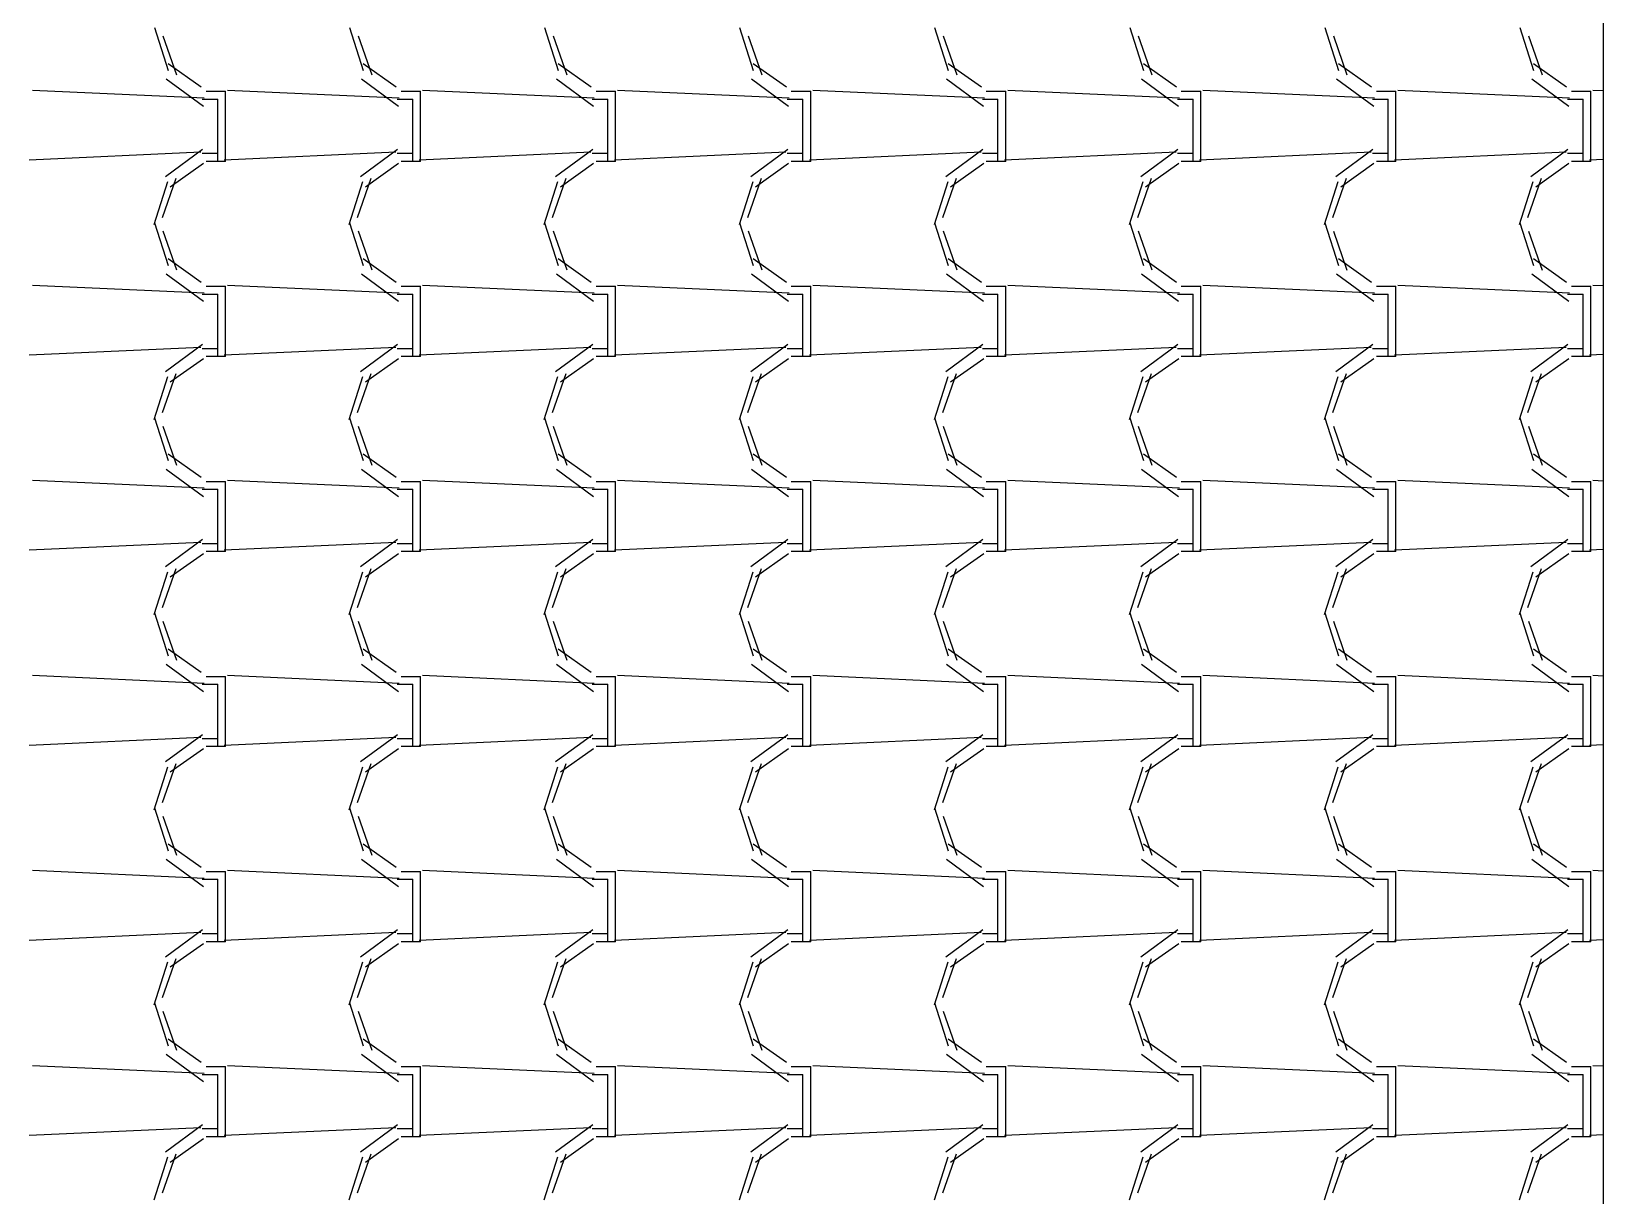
# Model space of a CAD drawing. Header units: millimetres. Extents: x -336 to -33, y -135 to 770.
# Drawn here: x -306.076 to -303.658, y 744.119 to 745.909 of the extents above; entities that cross this region are included whole.
import ezdxf

# ---------------------------------------------------------------- set-up
doc = ezdxf.new("R2010")
doc.units = ezdxf.units.MM
doc.header["$LTSCALE"] = 50
doc.header["$MEASUREMENT"] = 0
doc.layers.add('-HIDRO', color=8, linetype='CONTINUOUS')

msp = doc.modelspace()

# ---------------------------------------------------------------- linework, layer by layer
at = {"layer": '-HIDRO', "linetype": 'Continuous'}
for p, q in [((-303.658, 732.8161), (-303.658, 746.8206)), ((-305.8868, 745.9147), (-305.8658, 745.8487)), ((-305.5868, 745.9147), (-305.5658, 745.8487)), ((-305.2868, 745.9147), (-305.2658, 745.8487)), ((-304.9868, 745.9147), (-304.9658, 745.8487)), ((-304.6868, 745.9147), (-304.6658, 745.8487)), ((-304.3868, 745.9147), (-304.3658, 745.8487)), ((-304.0868, 745.9147), (-304.0658, 745.8487)), ((-303.7868, 745.9147), (-303.7658, 745.8487)), ((-305.8736, 745.902), (-305.8526, 745.842)), ((-305.5736, 745.902), (-305.5526, 745.842)), ((-305.2736, 745.902), (-305.2526, 745.842)), ((-304.9736, 745.902), (-304.9526, 745.842)), ((-304.6736, 745.902), (-304.6526, 745.842)), ((-304.3736, 745.9019), (-304.3526, 745.8419)), ((-304.0736, 745.9019), (-304.0526, 745.8419)), ((-303.7736, 745.9019), (-303.7526, 745.8419)), ((-305.8658, 745.8594), (-305.8148, 745.8234)), ((-305.5658, 745.8594), (-305.5148, 745.8234)), ((-305.2658, 745.8594), (-305.2148, 745.8234)), ((-304.9658, 745.8594), (-304.9148, 745.8234)), ((-304.6658, 745.8594), (-304.6148, 745.8234)), ((-304.3658, 745.8594), (-304.3148, 745.8234)), ((-304.0658, 745.8594), (-304.0148, 745.8234)), ((-303.7658, 745.8594), (-303.7148, 745.8234)), ((-305.8103, 745.8062), (-306.0743, 745.8182)), ((-305.8685, 745.8358), (-305.8115, 745.7938)), ((-305.8074, 745.8169), (-305.7774, 745.8169)), ((-305.7774, 745.7209), (-305.7774, 745.8169)), ((-305.5103, 745.8062), (-305.7743, 745.8182)), ((-305.5685, 745.8358), (-305.5115, 745.7938)), ((-305.5074, 745.8169), (-305.4774, 745.8169)), ((-305.4774, 745.7209), (-305.4774, 745.8169)), ((-305.2103, 745.8062), (-305.4743, 745.8182)), ((-305.2685, 745.8358), (-305.2115, 745.7938)), ((-305.2074, 745.8169), (-305.1774, 745.8169)), ((-305.1774, 745.7209), (-305.1774, 745.8169)), ((-304.9103, 745.8062), (-305.1743, 745.8182)), ((-304.9685, 745.8358), (-304.9115, 745.7938)), ((-304.9074, 745.8169), (-304.8774, 745.8169)), ((-304.8774, 745.7209), (-304.8774, 745.8169)), ((-304.6103, 745.8062), (-304.8743, 745.8182)), ((-304.6685, 745.8358), (-304.6115, 745.7938)), ((-304.6074, 745.8169), (-304.5774, 745.8169)), ((-304.5774, 745.7209), (-304.5774, 745.8169)), ((-304.3103, 745.8062), (-304.5743, 745.8182)), ((-304.3685, 745.8358), (-304.3115, 745.7938)), ((-304.3074, 745.8169), (-304.2774, 745.8169)), ((-304.2774, 745.7209), (-304.2774, 745.8169)), ((-304.0103, 745.8062), (-304.2743, 745.8182)), ((-304.0685, 745.8358), (-304.0115, 745.7938)), ((-304.0074, 745.8169), (-303.9774, 745.8169)), ((-303.9774, 745.7209), (-303.9774, 745.8169)), ((-303.7103, 745.8062), (-303.9743, 745.8182)), ((-303.7685, 745.8358), (-303.7115, 745.7938)), ((-303.7074, 745.8169), (-303.6774, 745.8169)), ((-303.6774, 745.7209), (-303.6774, 745.8169)), ((-303.658, 745.8175), (-303.6743, 745.8182)), ((-305.8134, 745.8049), (-305.7894, 745.8049)), ((-305.7894, 745.7209), (-305.7894, 745.8049)), ((-305.5134, 745.8049), (-305.4894, 745.8049)), ((-305.4894, 745.7209), (-305.4894, 745.8049)), ((-305.2134, 745.8049), (-305.1894, 745.8049)), ((-305.1894, 745.7209), (-305.1894, 745.8049)), ((-304.9134, 745.8049), (-304.8894, 745.8049)), ((-304.8894, 745.7209), (-304.8894, 745.8049)), ((-304.6134, 745.8049), (-304.5894, 745.8049)), ((-304.5894, 745.7209), (-304.5894, 745.8049)), ((-304.3134, 745.8049), (-304.2894, 745.8049)), ((-304.2894, 745.7209), (-304.2894, 745.8049)), ((-304.0134, 745.8049), (-303.9894, 745.8049)), ((-303.9894, 745.7209), (-303.9894, 745.8049)), ((-303.7134, 745.8049), (-303.6894, 745.8049)), ((-303.6894, 745.7209), (-303.6894, 745.8049)), ((-305.8154, 745.7229), (-306.0794, 745.7109)), ((-305.8127, 745.7273), (-305.8697, 745.6853)), ((-305.7894, 745.7209), (-305.8134, 745.7209)), ((-305.7894, 745.7089), (-305.7894, 745.7209)), ((-305.5154, 745.7229), (-305.7794, 745.7109)), ((-305.7774, 745.7089), (-305.7774, 745.7209)), ((-305.5127, 745.7273), (-305.5697, 745.6853)), ((-305.4894, 745.7209), (-305.5134, 745.7209)), ((-305.4894, 745.7089), (-305.4894, 745.7209)), ((-305.2154, 745.7229), (-305.4794, 745.7109)), ((-305.4774, 745.7089), (-305.4774, 745.7209)), ((-305.2127, 745.7273), (-305.2697, 745.6853)), ((-305.1894, 745.7209), (-305.2134, 745.7209)), ((-305.1894, 745.7089), (-305.1894, 745.7209)), ((-304.9154, 745.7229), (-305.1794, 745.7109)), ((-305.1774, 745.7089), (-305.1774, 745.7209)), ((-304.9127, 745.7273), (-304.9697, 745.6853)), ((-304.8894, 745.7209), (-304.9134, 745.7209)), ((-304.8894, 745.7089), (-304.8894, 745.7209)), ((-304.6154, 745.7229), (-304.8794, 745.7109)), ((-304.8774, 745.7089), (-304.8774, 745.7209)), ((-304.6127, 745.7273), (-304.6697, 745.6853)), ((-304.5894, 745.7209), (-304.6134, 745.7209)), ((-304.5894, 745.7089), (-304.5894, 745.7209)), ((-304.3154, 745.7229), (-304.5794, 745.7109)), ((-304.5774, 745.7089), (-304.5774, 745.7209)), ((-304.3127, 745.7273), (-304.3697, 745.6853)), ((-304.2894, 745.7209), (-304.3134, 745.7209)), ((-304.2894, 745.7089), (-304.2894, 745.7209)), ((-304.0154, 745.7229), (-304.2794, 745.7109)), ((-304.2774, 745.7089), (-304.2774, 745.7209)), ((-304.0127, 745.7273), (-304.0697, 745.6853)), ((-303.9894, 745.7209), (-304.0134, 745.7209)), ((-303.9894, 745.7089), (-303.9894, 745.7209)), ((-303.7154, 745.7229), (-303.9794, 745.7109)), ((-303.9774, 745.7089), (-303.9774, 745.7209)), ((-303.7127, 745.7273), (-303.7697, 745.6853)), ((-303.6894, 745.7209), (-303.7134, 745.7209)), ((-303.6894, 745.7089), (-303.6894, 745.7209)), ((-303.6774, 745.7089), (-303.6774, 745.7209)), ((-305.8113, 745.7055), (-305.8623, 745.6695)), ((-305.7774, 745.7089), (-305.8074, 745.7089)), ((-305.5113, 745.7055), (-305.5623, 745.6695)), ((-305.4774, 745.7089), (-305.5074, 745.7089)), ((-305.2113, 745.7055), (-305.2623, 745.6695)), ((-305.1774, 745.7089), (-305.2074, 745.7089)), ((-304.9113, 745.7055), (-304.9623, 745.6695)), ((-304.8774, 745.7089), (-304.9074, 745.7089)), ((-304.6113, 745.7055), (-304.6623, 745.6695)), ((-304.5774, 745.7089), (-304.6074, 745.7089)), ((-304.3113, 745.7055), (-304.3623, 745.6695)), ((-304.2774, 745.7089), (-304.3074, 745.7089)), ((-304.0113, 745.7055), (-304.0623, 745.6695)), ((-303.9774, 745.7089), (-304.0074, 745.7089)), ((-303.7113, 745.7055), (-303.7623, 745.6695)), ((-303.6774, 745.7089), (-303.7074, 745.7089)), ((-303.658, 745.7119), (-303.6794, 745.7109)), ((-305.8666, 745.6774), (-305.8876, 745.6114)), ((-305.8538, 745.6824), (-305.8748, 745.6224)), ((-305.5666, 745.6774), (-305.5876, 745.6114)), ((-305.5538, 745.6824), (-305.5748, 745.6224)), ((-305.2666, 745.6774), (-305.2876, 745.6114)), ((-305.2538, 745.6824), (-305.2748, 745.6224)), ((-304.9666, 745.6774), (-304.9876, 745.6114)), ((-304.9538, 745.6824), (-304.9748, 745.6224)), ((-304.6666, 745.6774), (-304.6876, 745.6114)), ((-304.6538, 745.6824), (-304.6748, 745.6224)), ((-304.3666, 745.6774), (-304.3876, 745.6114)), ((-304.3538, 745.6824), (-304.3748, 745.6224)), ((-304.0666, 745.6774), (-304.0876, 745.6114)), ((-304.0538, 745.6824), (-304.0748, 745.6224)), ((-303.7666, 745.6774), (-303.7876, 745.6114)), ((-303.7538, 745.6824), (-303.7748, 745.6224)), ((-305.8868, 745.6147), (-305.8658, 745.5487)), ((-305.8736, 745.602), (-305.8526, 745.542)), ((-305.5868, 745.6147), (-305.5658, 745.5487)), ((-305.5736, 745.602), (-305.5526, 745.542)), ((-305.2868, 745.6147), (-305.2658, 745.5487)), ((-305.2736, 745.602), (-305.2526, 745.542)), ((-304.9868, 745.6147), (-304.9658, 745.5487)), ((-304.9736, 745.602), (-304.9526, 745.542)), ((-304.6868, 745.6147), (-304.6658, 745.5487)), ((-304.6736, 745.602), (-304.6526, 745.542)), ((-304.3868, 745.6147), (-304.3658, 745.5487)), ((-304.3736, 745.602), (-304.3526, 745.542)), ((-304.0868, 745.6147), (-304.0658, 745.5487)), ((-304.0736, 745.6019), (-304.0526, 745.5419)), ((-303.7868, 745.6147), (-303.7658, 745.5487)), ((-303.7736, 745.6019), (-303.7526, 745.5419)), ((-305.8658, 745.5594), (-305.8148, 745.5234)), ((-305.5658, 745.5594), (-305.5148, 745.5234)), ((-305.2658, 745.5594), (-305.2148, 745.5234)), ((-304.9658, 745.5594), (-304.9148, 745.5234)), ((-304.6658, 745.5594), (-304.6148, 745.5234)), ((-304.3658, 745.5594), (-304.3148, 745.5234)), ((-304.0658, 745.5594), (-304.0148, 745.5234)), ((-303.7658, 745.5594), (-303.7148, 745.5234)), ((-305.8685, 745.5358), (-305.8115, 745.4938)), ((-305.5685, 745.5358), (-305.5115, 745.4938)), ((-305.2685, 745.5358), (-305.2115, 745.4938)), ((-304.9685, 745.5358), (-304.9115, 745.4938)), ((-304.6685, 745.5358), (-304.6115, 745.4938)), ((-304.3685, 745.5358), (-304.3115, 745.4938)), ((-304.0685, 745.5358), (-304.0115, 745.4938)), ((-303.7685, 745.5358), (-303.7115, 745.4938)), ((-305.8103, 745.5062), (-306.0743, 745.5182)), ((-305.8134, 745.5049), (-305.7894, 745.5049)), ((-305.8074, 745.5169), (-305.7774, 745.5169)), ((-305.7894, 745.4209), (-305.7894, 745.5049)), ((-305.7774, 745.4209), (-305.7774, 745.5169)), ((-305.5103, 745.5062), (-305.7743, 745.5182)), ((-305.5134, 745.5049), (-305.4894, 745.5049)), ((-305.5074, 745.5169), (-305.4774, 745.5169)), ((-305.4894, 745.4209), (-305.4894, 745.5049)), ((-305.4774, 745.4209), (-305.4774, 745.5169)), ((-305.2103, 745.5062), (-305.4743, 745.5182)), ((-305.2134, 745.5049), (-305.1894, 745.5049)), ((-305.2074, 745.5169), (-305.1774, 745.5169)), ((-305.1894, 745.4209), (-305.1894, 745.5049)), ((-305.1774, 745.4209), (-305.1774, 745.5169)), ((-304.9103, 745.5062), (-305.1743, 745.5182)), ((-304.9134, 745.5049), (-304.8894, 745.5049)), ((-304.9074, 745.5169), (-304.8774, 745.5169)), ((-304.8894, 745.4209), (-304.8894, 745.5049)), ((-304.8774, 745.4209), (-304.8774, 745.5169)), ((-304.6103, 745.5062), (-304.8743, 745.5182)), ((-304.6134, 745.5049), (-304.5894, 745.5049)), ((-304.6074, 745.5169), (-304.5774, 745.5169)), ((-304.5894, 745.4209), (-304.5894, 745.5049)), ((-304.5774, 745.4209), (-304.5774, 745.5169)), ((-304.3103, 745.5062), (-304.5743, 745.5182)), ((-304.3134, 745.5049), (-304.2894, 745.5049)), ((-304.3074, 745.5169), (-304.2774, 745.5169)), ((-304.2894, 745.4209), (-304.2894, 745.5049)), ((-304.2774, 745.4209), (-304.2774, 745.5169)), ((-304.0103, 745.5062), (-304.2743, 745.5182)), ((-304.0134, 745.5049), (-303.9894, 745.5049)), ((-304.0074, 745.5169), (-303.9774, 745.5169)), ((-303.9894, 745.4209), (-303.9894, 745.5049)), ((-303.9774, 745.4209), (-303.9774, 745.5169)), ((-303.7103, 745.5062), (-303.9743, 745.5182)), ((-303.7134, 745.5049), (-303.6894, 745.5049)), ((-303.7074, 745.5169), (-303.6774, 745.5169)), ((-303.6894, 745.4209), (-303.6894, 745.5049)), ((-303.6774, 745.4209), (-303.6774, 745.5169)), ((-303.658, 745.5175), (-303.6743, 745.5182)), ((-305.8127, 745.4273), (-305.8697, 745.3853)), ((-305.5127, 745.4273), (-305.5697, 745.3853)), ((-305.2127, 745.4273), (-305.2697, 745.3853)), ((-304.9127, 745.4273), (-304.9697, 745.3853)), ((-304.6127, 745.4273), (-304.6697, 745.3853)), ((-304.3127, 745.4273), (-304.3697, 745.3853)), ((-304.0127, 745.4273), (-304.0697, 745.3853)), ((-303.7127, 745.4273), (-303.7697, 745.3853)), ((-305.8154, 745.4229), (-306.0794, 745.4109)), ((-305.8113, 745.4055), (-305.8623, 745.3695)), ((-305.7894, 745.4209), (-305.8134, 745.4209)), ((-305.7774, 745.4089), (-305.8074, 745.4089)), ((-305.7894, 745.4089), (-305.7894, 745.4209)), ((-305.5154, 745.4229), (-305.7794, 745.4109)), ((-305.7774, 745.4089), (-305.7774, 745.4209)), ((-305.5113, 745.4055), (-305.5623, 745.3695)), ((-305.4894, 745.4209), (-305.5134, 745.4209)), ((-305.4774, 745.4089), (-305.5074, 745.4089)), ((-305.4894, 745.4089), (-305.4894, 745.4209)), ((-305.2154, 745.4229), (-305.4794, 745.4109)), ((-305.4774, 745.4089), (-305.4774, 745.4209)), ((-305.2113, 745.4055), (-305.2623, 745.3695)), ((-305.1894, 745.4209), (-305.2134, 745.4209)), ((-305.1774, 745.4089), (-305.2074, 745.4089)), ((-305.1894, 745.4089), (-305.1894, 745.4209)), ((-304.9154, 745.4229), (-305.1794, 745.4109)), ((-305.1774, 745.4089), (-305.1774, 745.4209)), ((-304.9113, 745.4055), (-304.9623, 745.3695)), ((-304.8894, 745.4209), (-304.9134, 745.4209)), ((-304.8774, 745.4089), (-304.9074, 745.4089)), ((-304.8894, 745.4089), (-304.8894, 745.4209)), ((-304.6154, 745.4229), (-304.8794, 745.4109)), ((-304.8774, 745.4089), (-304.8774, 745.4209)), ((-304.6113, 745.4055), (-304.6623, 745.3695)), ((-304.5894, 745.4209), (-304.6134, 745.4209)), ((-304.5774, 745.4089), (-304.6074, 745.4089)), ((-304.5894, 745.4089), (-304.5894, 745.4209)), ((-304.3154, 745.4229), (-304.5794, 745.4109)), ((-304.5774, 745.4089), (-304.5774, 745.4209)), ((-304.3113, 745.4055), (-304.3623, 745.3695)), ((-304.2894, 745.4209), (-304.3134, 745.4209)), ((-304.2774, 745.4089), (-304.3074, 745.4089)), ((-304.2894, 745.4089), (-304.2894, 745.4209)), ((-304.0154, 745.4229), (-304.2794, 745.4109)), ((-304.2774, 745.4089), (-304.2774, 745.4209)), ((-304.0113, 745.4055), (-304.0623, 745.3695)), ((-303.9894, 745.4209), (-304.0134, 745.4209)), ((-303.9774, 745.4089), (-304.0074, 745.4089)), ((-303.9894, 745.4089), (-303.9894, 745.4209)), ((-303.7154, 745.4229), (-303.9794, 745.4109)), ((-303.9774, 745.4089), (-303.9774, 745.4209)), ((-303.7113, 745.4055), (-303.7623, 745.3695)), ((-303.6894, 745.4209), (-303.7134, 745.4209)), ((-303.6774, 745.4089), (-303.7074, 745.4089)), ((-303.6894, 745.4089), (-303.6894, 745.4209)), ((-303.658, 745.4119), (-303.6794, 745.4109)), ((-303.6774, 745.4089), (-303.6774, 745.4209)), ((-305.8538, 745.3824), (-305.8748, 745.3224)), ((-305.5538, 745.3824), (-305.5748, 745.3224)), ((-305.2538, 745.3824), (-305.2748, 745.3224)), ((-304.9538, 745.3824), (-304.9748, 745.3224)), ((-304.6538, 745.3824), (-304.6748, 745.3224)), ((-304.3538, 745.3824), (-304.3748, 745.3224)), ((-304.0538, 745.3824), (-304.0748, 745.3224)), ((-303.7538, 745.3824), (-303.7748, 745.3224)), ((-305.8666, 745.3774), (-305.8876, 745.3114)), ((-305.5666, 745.3774), (-305.5876, 745.3114)), ((-305.2666, 745.3774), (-305.2876, 745.3114)), ((-304.9666, 745.3774), (-304.9876, 745.3114)), ((-304.6666, 745.3774), (-304.6876, 745.3114)), ((-304.3666, 745.3774), (-304.3876, 745.3114)), ((-304.0666, 745.3774), (-304.0876, 745.3114)), ((-303.7666, 745.3774), (-303.7876, 745.3114)), ((-305.8868, 745.3147), (-305.8658, 745.2487)), ((-305.5868, 745.3147), (-305.5658, 745.2487)), ((-305.2868, 745.3147), (-305.2658, 745.2487)), ((-304.9868, 745.3147), (-304.9658, 745.2487)), ((-304.6868, 745.3147), (-304.6658, 745.2487)), ((-304.3868, 745.3147), (-304.3658, 745.2487)), ((-304.0868, 745.3147), (-304.0658, 745.2487)), ((-303.7868, 745.3147), (-303.7658, 745.2487)), ((-305.8736, 745.302), (-305.8526, 745.242)), ((-305.5736, 745.302), (-305.5526, 745.242)), ((-305.2736, 745.302), (-305.2526, 745.242)), ((-304.9736, 745.302), (-304.9526, 745.242)), ((-304.6736, 745.302), (-304.6526, 745.242)), ((-304.3736, 745.302), (-304.3526, 745.242)), ((-304.0736, 745.3019), (-304.0526, 745.2419)), ((-303.7736, 745.3019), (-303.7526, 745.2419)), ((-305.8658, 745.2594), (-305.8148, 745.2234)), ((-305.5658, 745.2594), (-305.5148, 745.2234)), ((-305.2658, 745.2594), (-305.2148, 745.2234)), ((-304.9658, 745.2594), (-304.9148, 745.2234)), ((-304.6658, 745.2594), (-304.6148, 745.2234)), ((-304.3658, 745.2594), (-304.3148, 745.2234)), ((-304.0658, 745.2594), (-304.0148, 745.2234)), ((-303.7658, 745.2594), (-303.7148, 745.2234)), ((-305.8685, 745.2358), (-305.8115, 745.1938)), ((-305.5685, 745.2358), (-305.5115, 745.1938)), ((-305.2685, 745.2358), (-305.2115, 745.1938)), ((-304.9685, 745.2358), (-304.9115, 745.1938)), ((-304.6685, 745.2358), (-304.6115, 745.1938)), ((-304.3685, 745.2358), (-304.3115, 745.1938)), ((-304.0685, 745.2358), (-304.0115, 745.1938)), ((-303.7685, 745.2358), (-303.7115, 745.1938)), ((-305.8103, 745.2062), (-306.0743, 745.2182)), ((-305.8074, 745.2169), (-305.7774, 745.2169)), ((-305.7774, 745.1209), (-305.7774, 745.2169)), ((-305.5103, 745.2062), (-305.7743, 745.2182)), ((-305.5074, 745.2169), (-305.4774, 745.2169)), ((-305.4774, 745.1209), (-305.4774, 745.2169)), ((-305.2103, 745.2062), (-305.4743, 745.2182)), ((-305.2074, 745.2169), (-305.1774, 745.2169)), ((-305.1774, 745.1209), (-305.1774, 745.2169)), ((-304.9103, 745.2062), (-305.1743, 745.2182)), ((-304.9074, 745.2169), (-304.8774, 745.2169)), ((-304.8774, 745.1209), (-304.8774, 745.2169)), ((-304.6103, 745.2062), (-304.8743, 745.2182)), ((-304.6074, 745.2169), (-304.5774, 745.2169)), ((-304.5774, 745.1209), (-304.5774, 745.2169)), ((-304.3103, 745.2062), (-304.5743, 745.2182)), ((-304.3074, 745.2169), (-304.2774, 745.2169)), ((-304.2774, 745.1209), (-304.2774, 745.2169)), ((-304.0103, 745.2062), (-304.2743, 745.2182)), ((-304.0074, 745.2169), (-303.9774, 745.2169)), ((-303.9774, 745.1209), (-303.9774, 745.2169)), ((-303.7103, 745.2062), (-303.9743, 745.2182)), ((-303.7074, 745.2169), (-303.6774, 745.2169)), ((-303.6774, 745.1209), (-303.6774, 745.2169)), ((-303.658, 745.2174), (-303.6743, 745.2182)), ((-305.8134, 745.2049), (-305.7894, 745.2049)), ((-305.7894, 745.1209), (-305.7894, 745.2049)), ((-305.5134, 745.2049), (-305.4894, 745.2049)), ((-305.4894, 745.1209), (-305.4894, 745.2049)), ((-305.2134, 745.2049), (-305.1894, 745.2049)), ((-305.1894, 745.1209), (-305.1894, 745.2049)), ((-304.9134, 745.2049), (-304.8894, 745.2049)), ((-304.8894, 745.1209), (-304.8894, 745.2049)), ((-304.6134, 745.2049), (-304.5894, 745.2049)), ((-304.5894, 745.1209), (-304.5894, 745.2049)), ((-304.3134, 745.2049), (-304.2894, 745.2049)), ((-304.2894, 745.1209), (-304.2894, 745.2049)), ((-304.0134, 745.2049), (-303.9894, 745.2049)), ((-303.9894, 745.1209), (-303.9894, 745.2049)), ((-303.7134, 745.2049), (-303.6894, 745.2049)), ((-303.6894, 745.1209), (-303.6894, 745.2049)), ((-305.8154, 745.1229), (-306.0794, 745.1109)), ((-305.8127, 745.1273), (-305.8697, 745.0853)), ((-305.7894, 745.1209), (-305.8134, 745.1209)), ((-305.7894, 745.1089), (-305.7894, 745.1209)), ((-305.5154, 745.1229), (-305.7794, 745.1109)), ((-305.7774, 745.1089), (-305.7774, 745.1209)), ((-305.5127, 745.1273), (-305.5697, 745.0853)), ((-305.4894, 745.1209), (-305.5134, 745.1209)), ((-305.4894, 745.1089), (-305.4894, 745.1209)), ((-305.2154, 745.1229), (-305.4794, 745.1109)), ((-305.4774, 745.1089), (-305.4774, 745.1209)), ((-305.2127, 745.1273), (-305.2697, 745.0853)), ((-305.1894, 745.1209), (-305.2134, 745.1209)), ((-305.1894, 745.1089), (-305.1894, 745.1209)), ((-304.9154, 745.1229), (-305.1794, 745.1109)), ((-305.1774, 745.1089), (-305.1774, 745.1209)), ((-304.9127, 745.1273), (-304.9697, 745.0853)), ((-304.8894, 745.1209), (-304.9134, 745.1209)), ((-304.8894, 745.1089), (-304.8894, 745.1209)), ((-304.6154, 745.1229), (-304.8794, 745.1109)), ((-304.8774, 745.1089), (-304.8774, 745.1209)), ((-304.6127, 745.1273), (-304.6697, 745.0853)), ((-304.5894, 745.1209), (-304.6134, 745.1209)), ((-304.5894, 745.1089), (-304.5894, 745.1209)), ((-304.3154, 745.1229), (-304.5794, 745.1109)), ((-304.5774, 745.1089), (-304.5774, 745.1209)), ((-304.3127, 745.1273), (-304.3697, 745.0853)), ((-304.2894, 745.1209), (-304.3134, 745.1209)), ((-304.2894, 745.1089), (-304.2894, 745.1209)), ((-304.0154, 745.1229), (-304.2794, 745.1109)), ((-304.2774, 745.1089), (-304.2774, 745.1209)), ((-304.0127, 745.1273), (-304.0697, 745.0853)), ((-303.9894, 745.1209), (-304.0134, 745.1209)), ((-303.9894, 745.1089), (-303.9894, 745.1209)), ((-303.7154, 745.1229), (-303.9794, 745.1109)), ((-303.9774, 745.1089), (-303.9774, 745.1209)), ((-303.7127, 745.1273), (-303.7697, 745.0853)), ((-303.6894, 745.1209), (-303.7134, 745.1209)), ((-303.6894, 745.1089), (-303.6894, 745.1209)), ((-303.6774, 745.1089), (-303.6774, 745.1209)), ((-305.8113, 745.1055), (-305.8623, 745.0695)), ((-305.7774, 745.1089), (-305.8074, 745.1089)), ((-305.5113, 745.1055), (-305.5623, 745.0695)), ((-305.4774, 745.1089), (-305.5074, 745.1089)), ((-305.2113, 745.1055), (-305.2623, 745.0695)), ((-305.1774, 745.1089), (-305.2074, 745.1089)), ((-304.9113, 745.1055), (-304.9623, 745.0695)), ((-304.8774, 745.1089), (-304.9074, 745.1089)), ((-304.6113, 745.1055), (-304.6623, 745.0695)), ((-304.5774, 745.1089), (-304.6074, 745.1089)), ((-304.3113, 745.1055), (-304.3623, 745.0695)), ((-304.2774, 745.1089), (-304.3074, 745.1089)), ((-304.0113, 745.1055), (-304.0623, 745.0695)), ((-303.9774, 745.1089), (-304.0074, 745.1089)), ((-303.7113, 745.1055), (-303.7623, 745.0695)), ((-303.6774, 745.1089), (-303.7074, 745.1089)), ((-303.658, 745.1119), (-303.6794, 745.1109)), ((-305.8666, 745.0774), (-305.8876, 745.0114)), ((-305.8538, 745.0824), (-305.8748, 745.0224)), ((-305.5666, 745.0774), (-305.5876, 745.0114)), ((-305.5538, 745.0824), (-305.5748, 745.0224)), ((-305.2666, 745.0774), (-305.2876, 745.0114)), ((-305.2538, 745.0824), (-305.2748, 745.0224)), ((-304.9666, 745.0774), (-304.9876, 745.0114)), ((-304.9538, 745.0824), (-304.9748, 745.0224)), ((-304.6666, 745.0774), (-304.6876, 745.0114)), ((-304.6538, 745.0824), (-304.6748, 745.0224)), ((-304.3666, 745.0774), (-304.3876, 745.0114)), ((-304.3538, 745.0824), (-304.3748, 745.0224)), ((-304.0666, 745.0774), (-304.0876, 745.0114)), ((-304.0538, 745.0824), (-304.0748, 745.0224)), ((-303.7666, 745.0774), (-303.7876, 745.0114)), ((-303.7538, 745.0824), (-303.7748, 745.0224)), ((-305.8868, 745.0147), (-305.8658, 744.9487)), ((-305.8736, 745.002), (-305.8526, 744.942)), ((-305.5868, 745.0147), (-305.5658, 744.9487)), ((-305.5736, 745.002), (-305.5526, 744.942)), ((-305.2868, 745.0147), (-305.2658, 744.9487)), ((-305.2736, 745.002), (-305.2526, 744.942)), ((-304.9868, 745.0147), (-304.9658, 744.9487)), ((-304.9736, 745.002), (-304.9526, 744.942)), ((-304.6868, 745.0147), (-304.6658, 744.9487)), ((-304.6736, 745.002), (-304.6526, 744.942)), ((-304.3868, 745.0147), (-304.3658, 744.9487)), ((-304.3736, 745.002), (-304.3526, 744.942)), ((-304.0868, 745.0147), (-304.0658, 744.9487)), ((-304.0736, 745.0019), (-304.0526, 744.9419)), ((-303.7868, 745.0147), (-303.7658, 744.9487)), ((-303.7736, 745.0019), (-303.7526, 744.9419)), ((-305.8658, 744.9594), (-305.8148, 744.9234)), ((-305.5658, 744.9594), (-305.5148, 744.9234)), ((-305.2658, 744.9594), (-305.2148, 744.9234)), ((-304.9658, 744.9594), (-304.9148, 744.9234)), ((-304.6658, 744.9594), (-304.6148, 744.9234)), ((-304.3658, 744.9594), (-304.3148, 744.9234)), ((-304.0658, 744.9594), (-304.0148, 744.9234)), ((-303.7658, 744.9594), (-303.7148, 744.9234)), ((-305.8685, 744.9358), (-305.8115, 744.8938)), ((-305.5685, 744.9358), (-305.5115, 744.8938)), ((-305.2685, 744.9358), (-305.2115, 744.8938)), ((-304.9685, 744.9358), (-304.9115, 744.8938)), ((-304.6685, 744.9358), (-304.6115, 744.8938)), ((-304.3685, 744.9358), (-304.3115, 744.8938)), ((-304.0685, 744.9358), (-304.0115, 744.8938)), ((-303.7685, 744.9358), (-303.7115, 744.8938)), ((-305.8103, 744.9062), (-306.0743, 744.9182)), ((-305.8134, 744.9049), (-305.7894, 744.9049)), ((-305.8074, 744.9169), (-305.7774, 744.9169)), ((-305.7894, 744.8209), (-305.7894, 744.9049)), ((-305.7774, 744.8209), (-305.7774, 744.9169)), ((-305.5103, 744.9062), (-305.7743, 744.9182)), ((-305.5134, 744.9049), (-305.4894, 744.9049)), ((-305.5074, 744.9169), (-305.4774, 744.9169)), ((-305.4894, 744.8209), (-305.4894, 744.9049)), ((-305.4774, 744.8209), (-305.4774, 744.9169)), ((-305.2103, 744.9062), (-305.4743, 744.9182)), ((-305.2134, 744.9049), (-305.1894, 744.9049)), ((-305.2074, 744.9169), (-305.1774, 744.9169)), ((-305.1894, 744.8209), (-305.1894, 744.9049)), ((-305.1774, 744.8209), (-305.1774, 744.9169)), ((-304.9103, 744.9062), (-305.1743, 744.9182)), ((-304.9134, 744.9049), (-304.8894, 744.9049)), ((-304.9074, 744.9169), (-304.8774, 744.9169)), ((-304.8894, 744.8209), (-304.8894, 744.9049)), ((-304.8774, 744.8209), (-304.8774, 744.9169)), ((-304.6103, 744.9062), (-304.8743, 744.9182)), ((-304.6134, 744.9049), (-304.5894, 744.9049)), ((-304.6074, 744.9169), (-304.5774, 744.9169)), ((-304.5894, 744.8209), (-304.5894, 744.9049)), ((-304.5774, 744.8209), (-304.5774, 744.9169)), ((-304.3103, 744.9062), (-304.5743, 744.9182)), ((-304.3134, 744.9049), (-304.2894, 744.9049)), ((-304.3074, 744.9169), (-304.2774, 744.9169)), ((-304.2894, 744.8209), (-304.2894, 744.9049)), ((-304.2774, 744.8209), (-304.2774, 744.9169)), ((-304.0103, 744.9062), (-304.2743, 744.9182)), ((-304.0134, 744.9049), (-303.9894, 744.9049)), ((-304.0074, 744.9169), (-303.9774, 744.9169)), ((-303.9894, 744.8209), (-303.9894, 744.9049)), ((-303.9774, 744.8209), (-303.9774, 744.9169)), ((-303.7103, 744.9062), (-303.9743, 744.9182)), ((-303.7134, 744.9049), (-303.6894, 744.9049)), ((-303.7074, 744.9169), (-303.6774, 744.9169)), ((-303.6894, 744.8209), (-303.6894, 744.9049)), ((-303.6774, 744.8209), (-303.6774, 744.9169)), ((-303.658, 744.9174), (-303.6743, 744.9182)), ((-305.8154, 744.8229), (-306.0794, 744.8109)), ((-305.8127, 744.8273), (-305.8697, 744.7853)), ((-305.5154, 744.8229), (-305.7794, 744.8109)), ((-305.5127, 744.8273), (-305.5697, 744.7853)), ((-305.2154, 744.8229), (-305.4794, 744.8109)), ((-305.2127, 744.8273), (-305.2697, 744.7853)), ((-304.9154, 744.8229), (-305.1794, 744.8109)), ((-304.9127, 744.8273), (-304.9697, 744.7853)), ((-304.6154, 744.8229), (-304.8794, 744.8109)), ((-304.6127, 744.8273), (-304.6697, 744.7853)), ((-304.3154, 744.8229), (-304.5794, 744.8109)), ((-304.3127, 744.8273), (-304.3697, 744.7853)), ((-304.0154, 744.8229), (-304.2794, 744.8109)), ((-304.0127, 744.8273), (-304.0697, 744.7853)), ((-303.7154, 744.8229), (-303.9794, 744.8109)), ((-303.7127, 744.8273), (-303.7697, 744.7853)), ((-305.8113, 744.8055), (-305.8623, 744.7695)), ((-305.7894, 744.8209), (-305.8134, 744.8209)), ((-305.7774, 744.8089), (-305.8074, 744.8089)), ((-305.7894, 744.8089), (-305.7894, 744.8209)), ((-305.7774, 744.8089), (-305.7774, 744.8209)), ((-305.5113, 744.8055), (-305.5623, 744.7695)), ((-305.4894, 744.8209), (-305.5134, 744.8209)), ((-305.4774, 744.8089), (-305.5074, 744.8089)), ((-305.4894, 744.8089), (-305.4894, 744.8209)), ((-305.4774, 744.8089), (-305.4774, 744.8209)), ((-305.2113, 744.8055), (-305.2623, 744.7695)), ((-305.1894, 744.8209), (-305.2134, 744.8209)), ((-305.1774, 744.8089), (-305.2074, 744.8089)), ((-305.1894, 744.8089), (-305.1894, 744.8209)), ((-305.1774, 744.8089), (-305.1774, 744.8209)), ((-304.9113, 744.8055), (-304.9623, 744.7695)), ((-304.8894, 744.8209), (-304.9134, 744.8209)), ((-304.8774, 744.8089), (-304.9074, 744.8089)), ((-304.8894, 744.8089), (-304.8894, 744.8209)), ((-304.8774, 744.8089), (-304.8774, 744.8209)), ((-304.6113, 744.8055), (-304.6623, 744.7695)), ((-304.5894, 744.8209), (-304.6134, 744.8209)), ((-304.5774, 744.8089), (-304.6074, 744.8089)), ((-304.5894, 744.8089), (-304.5894, 744.8209)), ((-304.5774, 744.8089), (-304.5774, 744.8209)), ((-304.3113, 744.8055), (-304.3623, 744.7695)), ((-304.2894, 744.8209), (-304.3134, 744.8209)), ((-304.2774, 744.8089), (-304.3074, 744.8089)), ((-304.2894, 744.8089), (-304.2894, 744.8209)), ((-304.2774, 744.8089), (-304.2774, 744.8209)), ((-304.0113, 744.8055), (-304.0623, 744.7695)), ((-303.9894, 744.8209), (-304.0134, 744.8209)), ((-303.9774, 744.8089), (-304.0074, 744.8089)), ((-303.9894, 744.8089), (-303.9894, 744.8209)), ((-303.9774, 744.8089), (-303.9774, 744.8209)), ((-303.7113, 744.8055), (-303.7623, 744.7695)), ((-303.6894, 744.8209), (-303.7134, 744.8209)), ((-303.6774, 744.8089), (-303.7074, 744.8089)), ((-303.6894, 744.8089), (-303.6894, 744.8209)), ((-303.658, 744.8119), (-303.6794, 744.8109)), ((-303.6774, 744.8089), (-303.6774, 744.8209)), ((-305.8666, 744.7774), (-305.8876, 744.7114)), ((-305.8538, 744.7824), (-305.8748, 744.7224)), ((-305.5666, 744.7774), (-305.5876, 744.7114)), ((-305.5538, 744.7824), (-305.5748, 744.7224)), ((-305.2666, 744.7774), (-305.2876, 744.7114)), ((-305.2538, 744.7824), (-305.2748, 744.7224)), ((-304.9666, 744.7774), (-304.9876, 744.7114)), ((-304.9538, 744.7824), (-304.9748, 744.7224)), ((-304.6666, 744.7774), (-304.6876, 744.7114)), ((-304.6538, 744.7824), (-304.6748, 744.7224)), ((-304.3666, 744.7774), (-304.3876, 744.7114)), ((-304.3538, 744.7824), (-304.3748, 744.7224)), ((-304.0666, 744.7774), (-304.0876, 744.7114)), ((-304.0538, 744.7824), (-304.0748, 744.7224)), ((-303.7666, 744.7774), (-303.7876, 744.7114)), ((-303.7538, 744.7824), (-303.7748, 744.7224)), ((-305.8868, 744.7147), (-305.8658, 744.6487)), ((-305.8736, 744.702), (-305.8526, 744.642)), ((-305.5868, 744.7147), (-305.5658, 744.6487)), ((-305.5736, 744.702), (-305.5526, 744.642)), ((-305.2868, 744.7147), (-305.2658, 744.6487)), ((-305.2736, 744.702), (-305.2526, 744.642)), ((-304.9868, 744.7147), (-304.9658, 744.6487)), ((-304.9736, 744.702), (-304.9526, 744.642)), ((-304.6868, 744.7147), (-304.6658, 744.6487)), ((-304.6736, 744.702), (-304.6526, 744.642)), ((-304.3868, 744.7147), (-304.3658, 744.6487)), ((-304.3736, 744.702), (-304.3526, 744.642)), ((-304.0868, 744.7147), (-304.0658, 744.6487)), ((-304.0736, 744.702), (-304.0526, 744.642)), ((-303.7868, 744.7147), (-303.7658, 744.6487)), ((-303.7736, 744.7019), (-303.7526, 744.6419)), ((-305.8658, 744.6594), (-305.8148, 744.6234)), ((-305.5658, 744.6594), (-305.5148, 744.6234)), ((-305.2658, 744.6594), (-305.2148, 744.6234)), ((-304.9658, 744.6594), (-304.9148, 744.6234)), ((-304.6658, 744.6594), (-304.6148, 744.6234)), ((-304.3658, 744.6594), (-304.3148, 744.6234)), ((-304.0658, 744.6594), (-304.0148, 744.6234)), ((-303.7658, 744.6594), (-303.7148, 744.6234)), ((-305.8685, 744.6358), (-305.8115, 744.5938)), ((-305.5685, 744.6358), (-305.5115, 744.5938)), ((-305.2685, 744.6358), (-305.2115, 744.5938)), ((-304.9685, 744.6358), (-304.9115, 744.5938)), ((-304.6685, 744.6358), (-304.6115, 744.5938)), ((-304.3685, 744.6358), (-304.3115, 744.5938)), ((-304.0685, 744.6358), (-304.0115, 744.5938)), ((-303.7685, 744.6358), (-303.7115, 744.5938)), ((-305.8103, 744.6062), (-306.0743, 744.6182)), ((-305.8134, 744.6049), (-305.7894, 744.6049)), ((-305.8074, 744.6169), (-305.7774, 744.6169)), ((-305.7894, 744.5209), (-305.7894, 744.6049)), ((-305.7774, 744.5209), (-305.7774, 744.6169)), ((-305.5103, 744.6062), (-305.7743, 744.6182)), ((-305.5134, 744.6049), (-305.4894, 744.6049)), ((-305.5074, 744.6169), (-305.4774, 744.6169)), ((-305.4894, 744.5209), (-305.4894, 744.6049)), ((-305.4774, 744.5209), (-305.4774, 744.6169)), ((-305.2103, 744.6062), (-305.4743, 744.6182)), ((-305.2134, 744.6049), (-305.1894, 744.6049)), ((-305.2074, 744.6169), (-305.1774, 744.6169)), ((-305.1894, 744.5209), (-305.1894, 744.6049)), ((-305.1774, 744.5209), (-305.1774, 744.6169)), ((-304.9103, 744.6062), (-305.1743, 744.6182)), ((-304.9134, 744.6049), (-304.8894, 744.6049)), ((-304.9074, 744.6169), (-304.8774, 744.6169)), ((-304.8894, 744.5209), (-304.8894, 744.6049)), ((-304.8774, 744.5209), (-304.8774, 744.6169)), ((-304.6103, 744.6062), (-304.8743, 744.6182)), ((-304.6134, 744.6049), (-304.5894, 744.6049)), ((-304.6074, 744.6169), (-304.5774, 744.6169)), ((-304.5894, 744.5209), (-304.5894, 744.6049)), ((-304.5774, 744.5209), (-304.5774, 744.6169)), ((-304.3103, 744.6062), (-304.5743, 744.6182)), ((-304.3134, 744.6049), (-304.2894, 744.6049)), ((-304.3074, 744.6169), (-304.2774, 744.6169)), ((-304.2894, 744.5209), (-304.2894, 744.6049)), ((-304.2774, 744.5209), (-304.2774, 744.6169)), ((-304.0103, 744.6062), (-304.2743, 744.6182)), ((-304.0134, 744.6049), (-303.9894, 744.6049)), ((-304.0074, 744.6169), (-303.9774, 744.6169)), ((-303.9894, 744.5209), (-303.9894, 744.6049)), ((-303.9774, 744.5209), (-303.9774, 744.6169)), ((-303.7103, 744.6062), (-303.9743, 744.6182)), ((-303.7134, 744.6049), (-303.6894, 744.6049)), ((-303.7074, 744.6169), (-303.6774, 744.6169)), ((-303.6894, 744.5209), (-303.6894, 744.6049)), ((-303.6774, 744.5209), (-303.6774, 744.6169)), ((-303.658, 744.6174), (-303.6743, 744.6182)), ((-305.8154, 744.5229), (-306.0794, 744.5109)), ((-305.8127, 744.5273), (-305.8697, 744.4853)), ((-305.7894, 744.5209), (-305.8134, 744.5209)), ((-305.7774, 744.5089), (-305.8074, 744.5089)), ((-305.7894, 744.5089), (-305.7894, 744.5209)), ((-305.5154, 744.5229), (-305.7794, 744.5109)), ((-305.7774, 744.5089), (-305.7774, 744.5209)), ((-305.5127, 744.5273), (-305.5697, 744.4853)), ((-305.4894, 744.5209), (-305.5134, 744.5209)), ((-305.4774, 744.5089), (-305.5074, 744.5089)), ((-305.4894, 744.5089), (-305.4894, 744.5209)), ((-305.2154, 744.5229), (-305.4794, 744.5109)), ((-305.4774, 744.5089), (-305.4774, 744.5209)), ((-305.2127, 744.5273), (-305.2697, 744.4853)), ((-305.1894, 744.5209), (-305.2134, 744.5209)), ((-305.1774, 744.5089), (-305.2074, 744.5089)), ((-305.1894, 744.5089), (-305.1894, 744.5209)), ((-304.9154, 744.5229), (-305.1794, 744.5109)), ((-305.1774, 744.5089), (-305.1774, 744.5209)), ((-304.9127, 744.5273), (-304.9697, 744.4853)), ((-304.8894, 744.5209), (-304.9134, 744.5209)), ((-304.8774, 744.5089), (-304.9074, 744.5089)), ((-304.8894, 744.5089), (-304.8894, 744.5209)), ((-304.6154, 744.5229), (-304.8794, 744.5109)), ((-304.8774, 744.5089), (-304.8774, 744.5209)), ((-304.6127, 744.5273), (-304.6697, 744.4853)), ((-304.5894, 744.5209), (-304.6134, 744.5209)), ((-304.5774, 744.5089), (-304.6074, 744.5089)), ((-304.5894, 744.5089), (-304.5894, 744.5209)), ((-304.3154, 744.5229), (-304.5794, 744.5109)), ((-304.5774, 744.5089), (-304.5774, 744.5209)), ((-304.3127, 744.5273), (-304.3697, 744.4853)), ((-304.2894, 744.5209), (-304.3134, 744.5209)), ((-304.2774, 744.5089), (-304.3074, 744.5089)), ((-304.2894, 744.5089), (-304.2894, 744.5209)), ((-304.0154, 744.5229), (-304.2794, 744.5109)), ((-304.2774, 744.5089), (-304.2774, 744.5209)), ((-304.0127, 744.5273), (-304.0697, 744.4853)), ((-303.9894, 744.5209), (-304.0134, 744.5209)), ((-303.9774, 744.5089), (-304.0074, 744.5089)), ((-303.9894, 744.5089), (-303.9894, 744.5209)), ((-303.7154, 744.5229), (-303.9794, 744.5109)), ((-303.9774, 744.5089), (-303.9774, 744.5209)), ((-303.7127, 744.5273), (-303.7697, 744.4853)), ((-303.6894, 744.5209), (-303.7134, 744.5209)), ((-303.6774, 744.5089), (-303.7074, 744.5089)), ((-303.6894, 744.5089), (-303.6894, 744.5209)), ((-303.658, 744.5119), (-303.6794, 744.5109)), ((-303.6774, 744.5089), (-303.6774, 744.5209)), ((-305.8113, 744.5055), (-305.8623, 744.4695)), ((-305.5113, 744.5055), (-305.5623, 744.4695)), ((-305.2113, 744.5055), (-305.2623, 744.4695)), ((-304.9113, 744.5055), (-304.9623, 744.4695)), ((-304.6113, 744.5055), (-304.6623, 744.4695)), ((-304.3113, 744.5055), (-304.3623, 744.4695)), ((-304.0113, 744.5055), (-304.0623, 744.4695)), ((-303.7113, 744.5055), (-303.7623, 744.4695)), ((-305.8666, 744.4774), (-305.8876, 744.4114)), ((-305.8538, 744.4824), (-305.8748, 744.4224)), ((-305.5666, 744.4774), (-305.5876, 744.4114)), ((-305.5538, 744.4824), (-305.5748, 744.4224)), ((-305.2666, 744.4774), (-305.2876, 744.4114)), ((-305.2538, 744.4824), (-305.2748, 744.4224)), ((-304.9666, 744.4774), (-304.9876, 744.4114)), ((-304.9538, 744.4824), (-304.9748, 744.4224)), ((-304.6666, 744.4774), (-304.6876, 744.4114)), ((-304.6538, 744.4824), (-304.6748, 744.4224)), ((-304.3666, 744.4774), (-304.3876, 744.4114)), ((-304.3538, 744.4824), (-304.3748, 744.4224)), ((-304.0666, 744.4774), (-304.0876, 744.4114)), ((-304.0538, 744.4824), (-304.0748, 744.4224)), ((-303.7666, 744.4774), (-303.7876, 744.4114)), ((-303.7538, 744.4824), (-303.7748, 744.4224)), ((-305.8868, 744.4147), (-305.8658, 744.3487)), ((-305.5868, 744.4147), (-305.5658, 744.3487)), ((-305.2868, 744.4147), (-305.2658, 744.3487)), ((-304.9868, 744.4147), (-304.9658, 744.3487)), ((-304.6868, 744.4147), (-304.6658, 744.3487)), ((-304.3868, 744.4147), (-304.3658, 744.3487)), ((-304.0868, 744.4147), (-304.0658, 744.3487)), ((-303.7868, 744.4147), (-303.7658, 744.3487)), ((-305.8736, 744.402), (-305.8526, 744.342)), ((-305.5736, 744.402), (-305.5526, 744.342)), ((-305.2736, 744.402), (-305.2526, 744.342)), ((-304.9736, 744.402), (-304.9526, 744.342)), ((-304.6736, 744.402), (-304.6526, 744.342)), ((-304.3736, 744.402), (-304.3526, 744.342)), ((-304.0736, 744.402), (-304.0526, 744.342)), ((-303.7736, 744.4019), (-303.7526, 744.3419)), ((-305.8658, 744.3594), (-305.8148, 744.3234)), ((-305.5658, 744.3594), (-305.5148, 744.3234)), ((-305.2658, 744.3594), (-305.2148, 744.3234)), ((-304.9658, 744.3594), (-304.9148, 744.3234)), ((-304.6658, 744.3594), (-304.6148, 744.3234)), ((-304.3658, 744.3594), (-304.3148, 744.3234)), ((-304.0658, 744.3594), (-304.0148, 744.3234)), ((-303.7658, 744.3594), (-303.7148, 744.3234)), ((-305.8103, 744.3062), (-306.0743, 744.3182)), ((-305.8685, 744.3358), (-305.8115, 744.2938)), ((-305.8074, 744.3169), (-305.7774, 744.3169)), ((-305.7774, 744.2209), (-305.7774, 744.3169)), ((-305.5103, 744.3062), (-305.7743, 744.3182)), ((-305.5685, 744.3358), (-305.5115, 744.2938)), ((-305.5074, 744.3169), (-305.4774, 744.3169)), ((-305.4774, 744.2209), (-305.4774, 744.3169)), ((-305.2103, 744.3062), (-305.4743, 744.3182)), ((-305.2685, 744.3358), (-305.2115, 744.2938)), ((-305.2074, 744.3169), (-305.1774, 744.3169)), ((-305.1774, 744.2209), (-305.1774, 744.3169)), ((-304.9103, 744.3062), (-305.1743, 744.3182)), ((-304.9685, 744.3358), (-304.9115, 744.2938)), ((-304.9074, 744.3169), (-304.8774, 744.3169)), ((-304.8774, 744.2209), (-304.8774, 744.3169)), ((-304.6103, 744.3062), (-304.8743, 744.3182)), ((-304.6685, 744.3358), (-304.6115, 744.2938)), ((-304.6074, 744.3169), (-304.5774, 744.3169)), ((-304.5774, 744.2209), (-304.5774, 744.3169)), ((-304.3103, 744.3062), (-304.5743, 744.3182)), ((-304.3685, 744.3358), (-304.3115, 744.2938)), ((-304.3074, 744.3169), (-304.2774, 744.3169)), ((-304.2774, 744.2209), (-304.2774, 744.3169)), ((-304.0103, 744.3062), (-304.2743, 744.3182)), ((-304.0685, 744.3358), (-304.0115, 744.2938)), ((-304.0074, 744.3169), (-303.9774, 744.3169)), ((-303.9774, 744.2209), (-303.9774, 744.3169)), ((-303.7103, 744.3062), (-303.9743, 744.3182)), ((-303.7685, 744.3358), (-303.7115, 744.2938)), ((-303.7074, 744.3169), (-303.6774, 744.3169)), ((-303.6774, 744.2209), (-303.6774, 744.3169)), ((-303.658, 744.3174), (-303.6743, 744.3182)), ((-305.8134, 744.3049), (-305.7894, 744.3049)), ((-305.7894, 744.2209), (-305.7894, 744.3049)), ((-305.5134, 744.3049), (-305.4894, 744.3049)), ((-305.4894, 744.2209), (-305.4894, 744.3049)), ((-305.2134, 744.3049), (-305.1894, 744.3049)), ((-305.1894, 744.2209), (-305.1894, 744.3049)), ((-304.9134, 744.3049), (-304.8894, 744.3049)), ((-304.8894, 744.2209), (-304.8894, 744.3049)), ((-304.6134, 744.3049), (-304.5894, 744.3049)), ((-304.5894, 744.2209), (-304.5894, 744.3049)), ((-304.3134, 744.3049), (-304.2894, 744.3049)), ((-304.2894, 744.2209), (-304.2894, 744.3049)), ((-304.0134, 744.3049), (-303.9894, 744.3049)), ((-303.9894, 744.2209), (-303.9894, 744.3049)), ((-303.7134, 744.3049), (-303.6894, 744.3049)), ((-303.6894, 744.2209), (-303.6894, 744.3049)), ((-305.8154, 744.2229), (-306.0794, 744.2109)), ((-305.8127, 744.2273), (-305.8697, 744.1853)), ((-305.7894, 744.2209), (-305.8134, 744.2209)), ((-305.7894, 744.2089), (-305.7894, 744.2209)), ((-305.5154, 744.2229), (-305.7794, 744.2109)), ((-305.7774, 744.2089), (-305.7774, 744.2209)), ((-305.5127, 744.2273), (-305.5697, 744.1853)), ((-305.4894, 744.2209), (-305.5134, 744.2209)), ((-305.4894, 744.2089), (-305.4894, 744.2209)), ((-305.2154, 744.2229), (-305.4794, 744.2109)), ((-305.4774, 744.2089), (-305.4774, 744.2209)), ((-305.2127, 744.2273), (-305.2697, 744.1853)), ((-305.1894, 744.2209), (-305.2134, 744.2209)), ((-305.1894, 744.2089), (-305.1894, 744.2209)), ((-304.9154, 744.2229), (-305.1794, 744.2109)), ((-305.1774, 744.2089), (-305.1774, 744.2209)), ((-304.9127, 744.2273), (-304.9697, 744.1853)), ((-304.8894, 744.2209), (-304.9134, 744.2209)), ((-304.8894, 744.2089), (-304.8894, 744.2209)), ((-304.6154, 744.2229), (-304.8794, 744.2109)), ((-304.8774, 744.2089), (-304.8774, 744.2209)), ((-304.6127, 744.2273), (-304.6697, 744.1853)), ((-304.5894, 744.2209), (-304.6134, 744.2209)), ((-304.5894, 744.2089), (-304.5894, 744.2209)), ((-304.3154, 744.2229), (-304.5794, 744.2109)), ((-304.5774, 744.2089), (-304.5774, 744.2209)), ((-304.3127, 744.2273), (-304.3697, 744.1853)), ((-304.2894, 744.2209), (-304.3134, 744.2209)), ((-304.2894, 744.2089), (-304.2894, 744.2209)), ((-304.0154, 744.2229), (-304.2794, 744.2109)), ((-304.2774, 744.2089), (-304.2774, 744.2209)), ((-304.0127, 744.2273), (-304.0697, 744.1853)), ((-303.9894, 744.2209), (-304.0134, 744.2209)), ((-303.9894, 744.2089), (-303.9894, 744.2209)), ((-303.7154, 744.2229), (-303.9794, 744.2109)), ((-303.9774, 744.2089), (-303.9774, 744.2209)), ((-303.7127, 744.2273), (-303.7697, 744.1853)), ((-303.6894, 744.2209), (-303.7134, 744.2209)), ((-303.6894, 744.2089), (-303.6894, 744.2209)), ((-303.6774, 744.2089), (-303.6774, 744.2209)), ((-305.8113, 744.2055), (-305.8623, 744.1695)), ((-305.7774, 744.2089), (-305.8074, 744.2089)), ((-305.5113, 744.2055), (-305.5623, 744.1695)), ((-305.4774, 744.2089), (-305.5074, 744.2089)), ((-305.2113, 744.2055), (-305.2623, 744.1695)), ((-305.1774, 744.2089), (-305.2074, 744.2089)), ((-304.9113, 744.2055), (-304.9623, 744.1695)), ((-304.8774, 744.2089), (-304.9074, 744.2089)), ((-304.6113, 744.2055), (-304.6623, 744.1695)), ((-304.5774, 744.2089), (-304.6074, 744.2089)), ((-304.3113, 744.2055), (-304.3623, 744.1695)), ((-304.2774, 744.2089), (-304.3074, 744.2089)), ((-304.0113, 744.2055), (-304.0623, 744.1695)), ((-303.9774, 744.2089), (-304.0074, 744.2089)), ((-303.7113, 744.2055), (-303.7623, 744.1695)), ((-303.6774, 744.2089), (-303.7074, 744.2089)), ((-303.658, 744.2119), (-303.6794, 744.2109)), ((-305.8666, 744.1774), (-305.8876, 744.1114)), ((-305.8538, 744.1824), (-305.8748, 744.1224)), ((-305.5666, 744.1774), (-305.5876, 744.1114)), ((-305.5538, 744.1824), (-305.5748, 744.1224)), ((-305.2666, 744.1774), (-305.2876, 744.1114)), ((-305.2538, 744.1824), (-305.2748, 744.1224)), ((-304.9666, 744.1774), (-304.9876, 744.1114)), ((-304.9538, 744.1824), (-304.9748, 744.1224)), ((-304.6666, 744.1774), (-304.6876, 744.1114)), ((-304.6538, 744.1824), (-304.6748, 744.1224)), ((-304.3666, 744.1774), (-304.3876, 744.1114)), ((-304.3538, 744.1824), (-304.3748, 744.1224)), ((-304.0666, 744.1774), (-304.0876, 744.1114)), ((-304.0538, 744.1824), (-304.0748, 744.1224)), ((-303.7666, 744.1774), (-303.7876, 744.1114)), ((-303.7538, 744.1824), (-303.7748, 744.1224))]:
    msp.add_line(p, q, dxfattribs=at)

doc.saveas('drawing.dxf')
